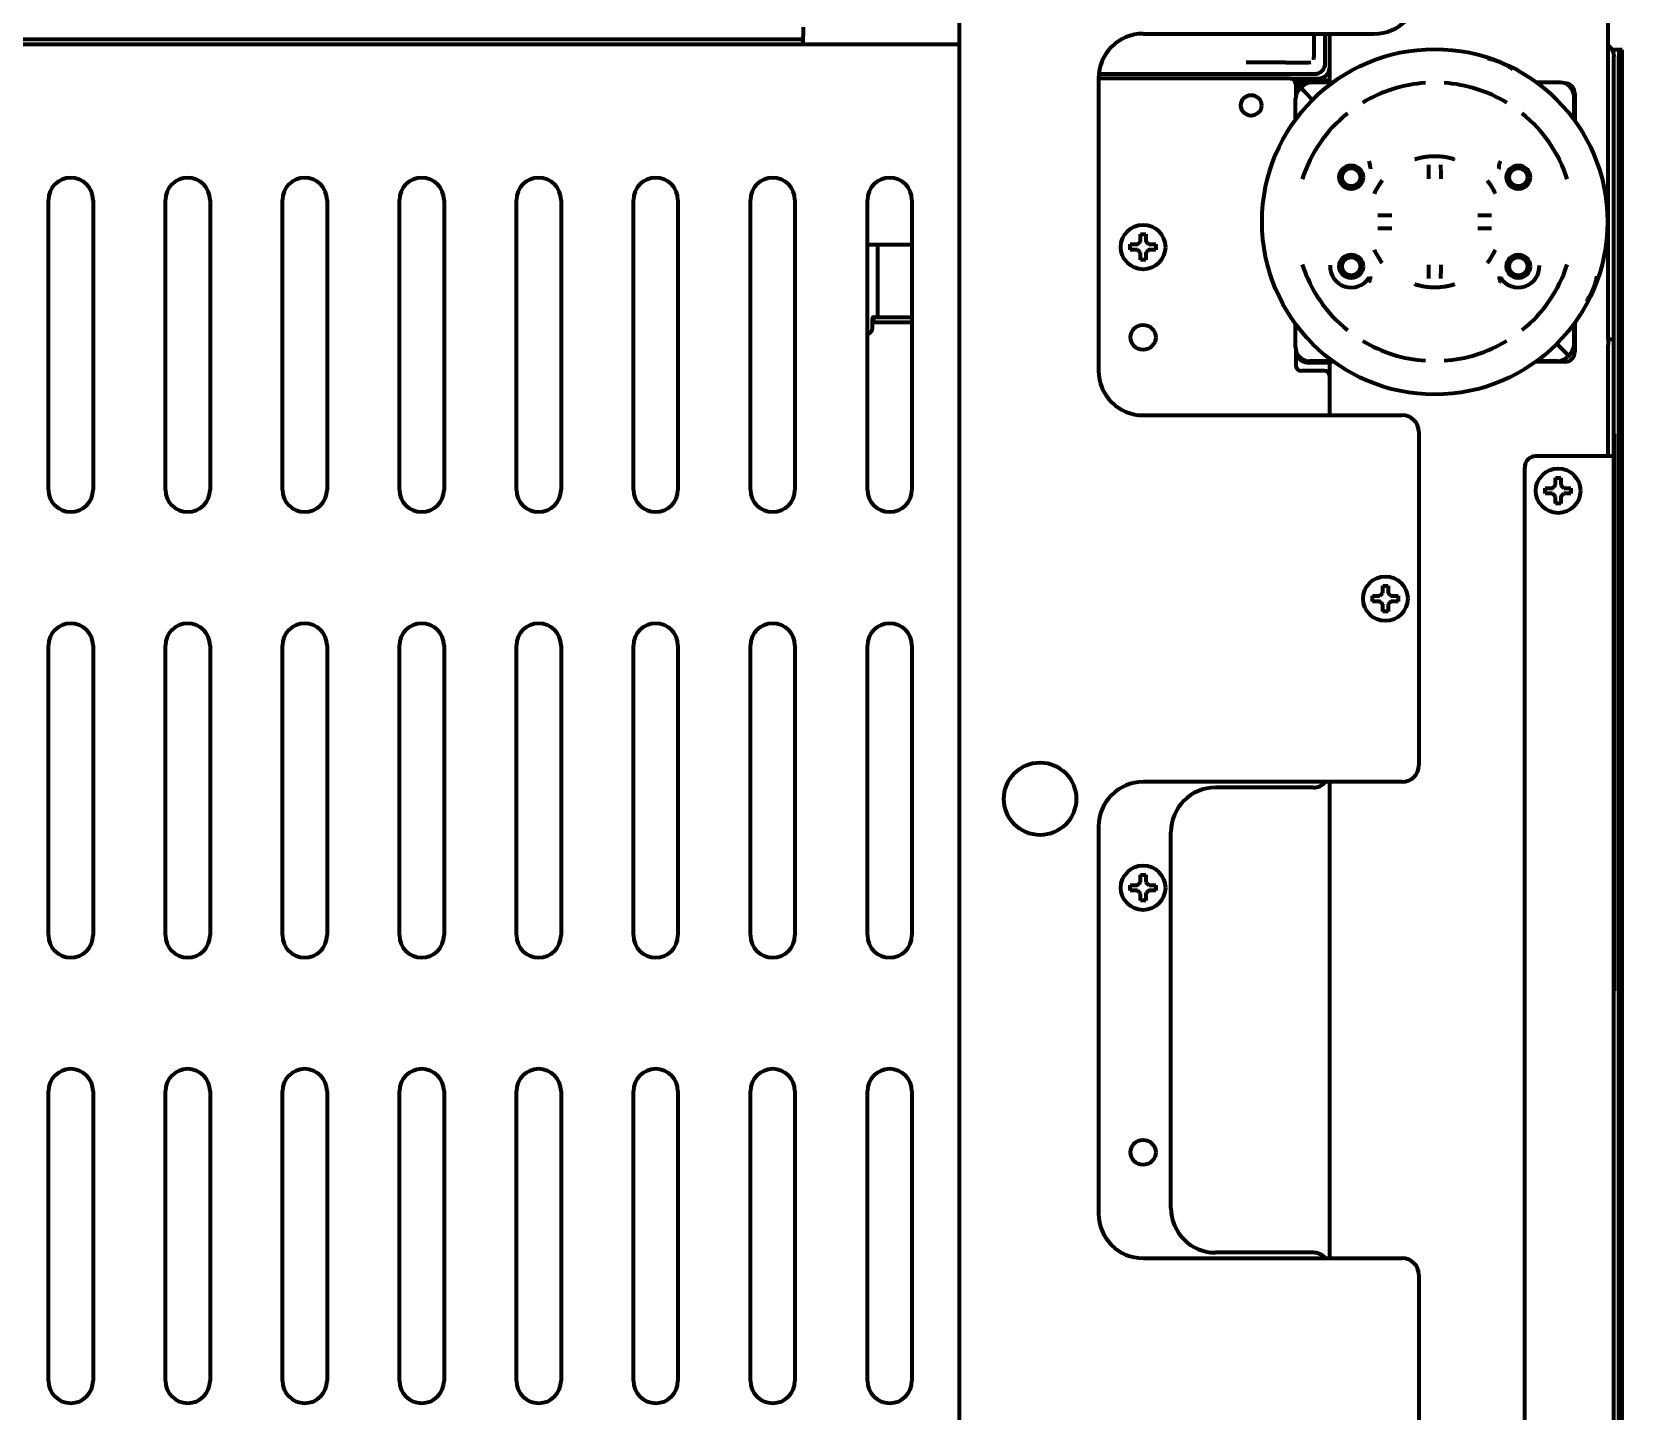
# Model space of a CAD drawing. Header units: inches. Extents: x 904 to 7172, y 213 to 5528.
# Drawn here: x 3405.1 to 3690.6, y 5102.6 to 5350.2 of the extents above; entities that cross this region are included whole.
import ezdxf

# ---------------------------------------------------------------- set-up
doc = ezdxf.new("R2010")
doc.units = ezdxf.units.IN

msp = doc.modelspace()

# ---------------------------------------------------------------- linework, layer by layer
at = {"linetype": 'Continuous', "lineweight": 70}
for p, q in [((3688.12, 5295), (3688.12, 5445.03)), ((3571.62, 5358.83), (3571.62, 4735.53)), ((3543.57, 5351.06), (3543.52, 5348.03)), ((3258.11, 5348.03), (3571.61, 5348.03)), ((3271.1, 5348.92), (3543.53, 5348.92)), ((3604.62, 5349.89), (3646.12, 5349.89)), ((3637.32, 5344.67), (3637.32, 5349.89)), ((3638.12, 5341.13), (3638.12, 5349.89)), ((3688.85, 5347.03), (3689.1, 5347.03)), ((3690.1, 5347.03), (3689.1, 5347.03)), ((3689.12, 5346.03), (3689.12, 5345.82)), ((3689.12, 5344.45), (3689.12, 5345.82)), ((3690.62, 5347.03), (3690.1, 5347.03)), ((3690.62, 5347.03), (3690.62, 5347.03)), ((3690.62, 4773.06), (3690.62, 5347.03)), ((3596.62, 5341.89), (3596.62, 5289.39)), ((3631.02, 5341.87), (3596.62, 5341.87)), ((3596.66, 5342.67), (3635.32, 5342.67)), ((3631.02, 5341.87), (3636.12, 5341.87)), ((3631.57, 5341.87), (3631.57, 5341.7)), ((3689.12, 5295.34), (3689.12, 5344.45)), ((3689.94, 5344.03), (3689.94, 4774.06)), ((3631.77, 5341.53), (3638.12, 5341.53)), ((3633.85, 5340.98), (3632, 5340.98)), ((3632.02, 5340.87), (3632.02, 5338.67)), ((3632.12, 5339.03), (3632.12, 5339.18)), ((3632.7, 5339.94), (3632.93, 5340.17)), ((3633.15, 5340.4), (3632.93, 5340.17)), ((3633.63, 5339.46), (3632.93, 5340.17)), ((3633.63, 5339.46), (3632.93, 5340.17)), ((3633.12, 5341.52), (3633.12, 5340.97)), ((3633.63, 5339.46), (3635.05, 5338.05)), ((3633.63, 5339.46), (3635.05, 5338.05)), ((3633.92, 5340.98), (3634.07, 5340.98)), ((3638.64, 5341.13), (3634.92, 5341.13)), ((3635.62, 5341.13), (3635.62, 5341.53)), ((3679.47, 5341.13), (3675.3, 5341.13)), ((3682.12, 5339.18), (3682.12, 5334.25)), ((3631.97, 5334.46), (3631.97, 5338.18)), ((3681.97, 5334.46), (3681.97, 5338.63)), ((3645.39, 5325.96), (3645.39, 5326.29)), ((3668.55, 5325.96), (3668.55, 5326.29)), ((3408.12, 5268.03), (3408.12, 5320.03)), ((3416.12, 5320.03), (3416.12, 5268.03)), ((3429.12, 5268.03), (3429.12, 5320.03)), ((3437.12, 5320.03), (3437.12, 5268.03)), ((3450.12, 5268.03), (3450.12, 5320.03)), ((3458.12, 5320.03), (3458.12, 5268.03)), ((3471.12, 5268.03), (3471.12, 5320.03)), ((3479.12, 5320.03), (3479.12, 5268.03)), ((3492.12, 5268.03), (3492.12, 5320.03)), ((3500.12, 5320.03), (3500.12, 5268.03)), ((3513.12, 5268.03), (3513.12, 5320.03)), ((3521.12, 5320.03), (3521.12, 5268.03)), ((3534.12, 5268.03), (3534.12, 5320.03)), ((3542.12, 5320.03), (3542.12, 5268.03)), ((3555.12, 5268.03), (3555.12, 5320.03)), ((3563.12, 5320.03), (3563.12, 5268.03)), ((3555.12, 5312.03), (3563.12, 5312.03)), ((3557.02, 5308.99), (3557.02, 5312.03)), ((3602.32, 5311.59), (3602.32, 5312.09)), ((3602.32, 5311.09), (3602.32, 5311.59)), ((3606.92, 5312.09), (3606.92, 5311.59)), ((3606.92, 5311.59), (3606.92, 5311.09)), ((3557.02, 5299.53), (3557.02, 5308.99)), ((3645.39, 5306.3), (3645.39, 5305.97)), ((3668.55, 5306.3), (3668.55, 5305.97)), ((3556.27, 5298.03), (3556.27, 5299.03)), ((3556.27, 5299.03), (3563.12, 5299.03)), ((3556.02, 5298.76), (3556.02, 5298.78)), ((3556.02, 5297.03), (3556.02, 5298.76)), ((3563.12, 5298.03), (3556.27, 5298.03)), ((3631.97, 5293.63), (3631.97, 5297.8)), ((3681.97, 5294.08), (3681.97, 5297.8)), ((3682.12, 5298.01), (3682.12, 5292.78)), ((3678.89, 5294.21), (3680.3, 5292.79)), ((3678.89, 5294.21), (3680.3, 5292.79)), ((3688.12, 5295.03), (3689.12, 5295.03)), ((3688.12, 5295.01), (3688.12, 5294.03)), ((3688.12, 5274.03), (3688.12, 5294.03)), ((3689.12, 5295.03), (3689.12, 5295.34)), ((3689.12, 5294.03), (3689.12, 5295.03)), ((3689.12, 5274.03), (3689.12, 5294.03)), ((3632.02, 5293.13), (3632.02, 5290.37)), ((3638.84, 5290.98), (3633.92, 5290.98)), ((3638.64, 5291.13), (3634.47, 5291.13)), ((3638.12, 5290.83), (3634.57, 5290.83)), ((3638.12, 5281.37), (3638.12, 5290.98)), ((3680.32, 5290.98), (3675.09, 5290.98)), ((3679.02, 5291.13), (3675.3, 5291.13)), ((3681.01, 5292.09), (3680.3, 5292.79)), ((3681.01, 5292.09), (3680.3, 5292.79)), ((3681.01, 5292.09), (3680.78, 5291.86)), ((3681.01, 5292.09), (3681.24, 5292.31)), ((3637.12, 5289.37), (3633.02, 5289.37)), ((3604.62, 5281.39), (3651.12, 5281.39)), ((3654.12, 5278.39), (3654.12, 5218.55)), ((3689.12, 5278.03), (3689.15, 5278.03)), ((3689.15, 5278.03), (3689.15, 5276.03)), ((3687.12, 5274.03), (3675.12, 5274.03)), ((3689.12, 5274.03), (3687.12, 5274.03)), ((3689.12, 4470.04), (3689.12, 5274.03)), ((3689.15, 5276.03), (3689.15, 5180.03)), ((3673.12, 4470.04), (3673.12, 5272.03)), ((3678.62, 5270.13), (3679.12, 5270.13)), ((3679.12, 5270.13), (3679.62, 5270.13)), ((3679.12, 5265.53), (3678.62, 5265.53)), ((3679.62, 5265.53), (3679.12, 5265.53)), ((3645.82, 5248.47), (3645.82, 5248.97)), ((3645.82, 5247.97), (3645.82, 5248.47)), ((3650.42, 5248.97), (3650.42, 5248.47)), ((3650.42, 5248.47), (3650.42, 5247.97)), ((3408.12, 5188.03), (3408.12, 5240.03)), ((3416.12, 5240.03), (3416.12, 5188.03)), ((3429.12, 5188.03), (3429.12, 5240.03)), ((3437.12, 5240.03), (3437.12, 5188.03)), ((3450.12, 5188.03), (3450.12, 5240.03)), ((3458.12, 5240.03), (3458.12, 5188.03)), ((3471.12, 5188.03), (3471.12, 5240.03)), ((3479.12, 5240.03), (3479.12, 5188.03)), ((3492.12, 5188.03), (3492.12, 5240.03)), ((3500.12, 5240.03), (3500.12, 5188.03)), ((3513.12, 5188.03), (3513.12, 5240.03)), ((3521.12, 5240.03), (3521.12, 5188.03)), ((3534.12, 5188.03), (3534.12, 5240.03)), ((3542.12, 5240.03), (3542.12, 5188.03)), ((3555.12, 5188.03), (3555.12, 5240.03)), ((3563.12, 5240.03), (3563.12, 5188.03)), ((3651.12, 5215.55), (3604.62, 5215.55)), ((3635.12, 5214.55), (3617.62, 5214.55)), ((3638.12, 5130.05), (3638.12, 5215.54)), ((3596.62, 5207.55), (3596.62, 5138.05)), ((3609.62, 5139.05), (3609.62, 5206.55)), ((3602.32, 5196.55), (3602.32, 5197.05)), ((3602.32, 5196.05), (3602.32, 5196.55)), ((3606.92, 5197.05), (3606.92, 5196.55)), ((3606.92, 5196.55), (3606.92, 5196.05)), ((3689.15, 5180.03), (3689.15, 5178.03)), ((3689.15, 5178.03), (3689.12, 5178.03)), ((3408.12, 5108.03), (3408.12, 5160.03)), ((3416.12, 5160.03), (3416.12, 5108.03)), ((3429.12, 5108.03), (3429.12, 5160.03)), ((3437.12, 5160.03), (3437.12, 5108.03)), ((3450.12, 5108.03), (3450.12, 5160.03)), ((3458.12, 5160.03), (3458.12, 5108.03)), ((3471.12, 5108.03), (3471.12, 5160.03)), ((3479.12, 5160.03), (3479.12, 5108.03)), ((3492.12, 5108.03), (3492.12, 5160.03)), ((3500.12, 5160.03), (3500.12, 5108.03)), ((3513.12, 5108.03), (3513.12, 5160.03)), ((3521.12, 5160.03), (3521.12, 5108.03)), ((3534.12, 5108.03), (3534.12, 5160.03)), ((3542.12, 5160.03), (3542.12, 5108.03)), ((3555.12, 5108.03), (3555.12, 5160.03)), ((3563.12, 5160.03), (3563.12, 5108.03)), ((3635.12, 5131.05), (3617.62, 5131.05)), ((3604.62, 5130.05), (3651.12, 5130.05)), ((3654.12, 5127.05), (3654.12, 5067.21))]:
    msp.add_line(p, q, dxfattribs=at)
for centre, radius in [((3656.97, 5316.13), 31), ((3624.02, 5337.03), 1.85), ((3641.97, 5324.13), 2.13), ((3641.97, 5324.13), 1.63), ((3671.97, 5324.13), 2.13), ((3671.97, 5324.13), 1.63), ((3604.62, 5311.59), 4), ((3641.97, 5308.13), 2.13), ((3641.97, 5308.13), 1.63), ((3671.97, 5308.13), 2.13), ((3671.97, 5308.13), 1.63), ((3604.62, 5295.39), 2.25), ((3679.12, 5267.83), 4), ((3648.12, 5248.47), 4), ((3586.12, 5212.53), 6.5), ((3604.62, 5196.55), 4), ((3604.62, 5149.05), 2.25)]:
    msp.add_circle(centre, radius, dxfattribs=at)
for centre, radius, start, end in [((3646.12, 5357.89), 8, 270, 0), ((3604.62, 5341.89), 8, 90, 180), ((3687.12, 5346.03), 2, 0, 59.9991), ((3631.02, 5340.87), 1, 0, 90), ((3634.47, 5338.18), 2.5, 135, 180), ((3633.92, 5339.18), 1.8, 90, 180), ((3634.92, 5338.63), 2.5, 90, 135), ((3656.97, 5316.13), 24.99, 93.8243, 121.1757), ((3656.97, 5316.13), 24.99, 58.8243, 86.1757), ((3679.47, 5338.63), 2.5, 0, 90), ((3680.32, 5339.18), 1.8, 0, 90), ((3622.12, 5334.98), 1, 31.3706, 60), ((3656.97, 5316.13), 24.99, 128.8243, 162.147), ((3656.97, 5316.13), 24.99, 17.853, 51.1757), ((3412.12, 5320.03), 4, 0, 180), ((3433.12, 5320.03), 4, 0, 180), ((3454.12, 5320.03), 4, 0, 180), ((3475.12, 5320.03), 4, 0, 180), ((3496.12, 5320.03), 4, 0, 180), ((3517.12, 5320.03), 4, 0, 180), ((3538.12, 5320.03), 4, 0, 180), ((3559.12, 5320.03), 4, 0, 180), ((3656.97, 5316.13), 12, 142.0046, 155.1606), ((3656.97, 5316.13), 12, 24.8394, 37.9954), ((3656.97, 5316.13), 12, 204.8394, 217.9954), ((3656.97, 5316.13), 12, 322.0046, 335.1606), ((3656.97, 5316.13), 24.99, 197.853, 231.1757), ((3641.97, 5308.13), 3.79, 177.1673, 327.7516), ((3671.97, 5308.13), 3.79, 212.2484, 2.8327), ((3656.97, 5316.13), 24.99, 308.8243, 342.147), ((3556.27, 5298.78), 0.25, 90, 180.0001), ((3556.52, 5299.53), 0.5, 270, 0), ((3555.02, 5297.03), 1, 275.7403, 0), ((3634.47, 5293.63), 2.5, 180, 270), ((3656.97, 5316.13), 24.99, 238.8243, 266.1757), ((3656.97, 5316.13), 24.99, 273.8243, 301.1757), ((3679.47, 5294.08), 2.5, 315, 0), ((3634.57, 5293.83), 3, 211.7883, 227.7239), ((3633.02, 5290.37), 1, 180, 270), ((3633.92, 5292.78), 1.8, 180, 270), ((3634.57, 5293.83), 3, 248.7558, 270), ((3679.02, 5293.63), 2.5, 270, 315), ((3680.32, 5292.78), 1.8, 270, 0), ((3604.62, 5289.39), 8, 180, 270), ((3637.12, 5288.37), 1, 0, 90), ((3651.12, 5278.39), 3, 0, 90), ((3675.12, 5272.03), 2, 90, 180), ((3412.12, 5268.03), 4, 180, 0), ((3433.12, 5268.03), 4, 180, 0), ((3454.12, 5268.03), 4, 180, 0), ((3475.12, 5268.03), 4, 180, 0), ((3496.12, 5268.03), 4, 180, 0), ((3517.12, 5268.03), 4, 180, 0), ((3538.12, 5268.03), 4, 180, 0), ((3559.12, 5268.03), 4, 180, 0), ((3412.12, 5240.03), 4, 0, 180), ((3433.12, 5240.03), 4, 0, 180), ((3454.12, 5240.03), 4, 0, 180), ((3475.12, 5240.03), 4, 0, 180), ((3496.12, 5240.03), 4, 0, 180), ((3517.12, 5240.03), 4, 0, 180), ((3538.12, 5240.03), 4, 0, 180), ((3559.12, 5240.03), 4, 0, 180), ((3651.12, 5218.55), 3, 270, 0), ((3604.62, 5207.55), 8, 90, 180), ((3617.62, 5206.55), 8, 90, 180), ((3635.12, 5217.55), 3, 270, 318.1894), ((3412.12, 5188.03), 4, 180, 0), ((3433.12, 5188.03), 4, 180, 0), ((3454.12, 5188.03), 4, 180, 0), ((3475.12, 5188.03), 4, 180, 0), ((3496.12, 5188.03), 4, 180, 0), ((3517.12, 5188.03), 4, 180, 0), ((3538.12, 5188.03), 4, 180, 0), ((3559.12, 5188.03), 4, 180, 0), ((3412.12, 5160.03), 4, 0, 180), ((3433.12, 5160.03), 4, 0, 180), ((3454.12, 5160.03), 4, 0, 180), ((3475.12, 5160.03), 4, 0, 180), ((3496.12, 5160.03), 4, 0, 180), ((3517.12, 5160.03), 4, 0, 180), ((3538.12, 5160.03), 4, 0, 180), ((3559.12, 5160.03), 4, 0, 180), ((3617.62, 5139.05), 8, 180, 270), ((3604.62, 5138.05), 8, 180, 270), ((3635.12, 5128.05), 3, 41.8106, 90), ((3651.12, 5127.05), 3, 0, 90), ((3412.12, 5108.03), 4, 180, 0), ((3433.12, 5108.03), 4, 180, 0), ((3454.12, 5108.03), 4, 180, 0), ((3475.12, 5108.03), 4, 180, 0), ((3496.12, 5108.03), 4, 180, 0), ((3517.12, 5108.03), 4, 180, 0), ((3538.12, 5108.03), 4, 180, 0), ((3559.12, 5108.03), 4, 180, 0)]:
    msp.add_arc(centre, radius, start, end, dxfattribs=at)
for centre, major_axis, ratio, start_param, end_param in [((3630.84, 5344.81), (-4.95, -0.02), 0.020055, 1.452138, 2.472107), ((3635.31, 5344.67), (1.42, -1.42), 0.998783, 5.498396, 7.067974), ((3689.1, 5344.03), (0, -3), 0.052336, 3.141593, 3.653476), ((3690.1, 5344.03), (0, 3), 0.052336, 0, 1.570796), ((3636.12, 5343.87), (1.42, -1.42), 0.998783, 5.498396, 7.067974)]:
    msp.add_ellipse(centre, major_axis=major_axis, ratio=ratio, start_param=start_param, end_param=end_param, dxfattribs=at)
for points, degree, knots in [([(3635.27, 5349.56), (3635.27, 5349.26), (3635.27, 5348.66), (3635.26, 5347.72), (3635.25, 5346.88), (3635.25, 5346.37), (3635.23, 5345.65), (3635.22, 5345.27)], 2, [0, 0, 0, 0.125, 0.25, 0.5, 0.625, 0.75, 1, 1, 1]), ([(3670.98, 5343.5), (3670.81, 5343.62), (3670.64, 5343.74), (3670.29, 5343.96), (3670.11, 5344.07), (3669.75, 5344.27), (3669.57, 5344.37), (3669.33, 5344.48), (3669.28, 5344.5), (3669.19, 5344.55), (3669.14, 5344.57), (3669, 5344.63), (3668.81, 5344.72), (3668.62, 5344.79), (3668.42, 5344.87), (3668.32, 5344.9), (3668.13, 5344.97), (3668.03, 5345), (3667.88, 5345.05), (3667.83, 5345.06), (3667.73, 5345.09), (3667.68, 5345.11), (3667.43, 5345.18), (3667.23, 5345.23), (3666.83, 5345.32), (3666.62, 5345.35), (3666.42, 5345.38)], 3, [0, 0, 0, 0, 0.125, 0.125, 0.25, 0.25, 0.375, 0.375, 0.40625, 0.40625, 0.4375, 0.4375, 0.5, 0.5625, 0.5625, 0.625, 0.625, 0.6875, 0.6875, 0.71875, 0.71875, 0.75, 0.75, 0.875, 0.875, 1, 1, 1, 1]), ([(3645.37, 5326.42), (3645.34, 5326.51), (3645.31, 5326.6), (3645.26, 5326.74), (3645.25, 5326.79), (3645.22, 5326.86), (3645.21, 5326.88), (3645.2, 5326.92), (3645.19, 5326.95), (3645.18, 5326.97)], 3, [0, 0, 0, 0, 0.5, 0.5, 0.75, 0.75, 0.875, 0.875, 1, 1, 1, 1]), ([(3645.39, 5326.29), (3645.39, 5326.31), (3645.39, 5326.33), (3645.38, 5326.37), (3645.38, 5326.4), (3645.37, 5326.42)], 3, [0, 0, 0, 0, 0.5, 0.5, 1, 1, 1, 1]), ([(3645.39, 5325.96), (3645.4, 5325.9), (3645.41, 5325.85), (3645.43, 5325.74), (3645.44, 5325.7), (3645.45, 5325.65)], 3, [0, 0, 0, 0, 0.5, 0.5, 1, 1, 1, 1]), ([(3655.85, 5326.34), (3655.85, 5326.26), (3655.85, 5326.18), (3655.85, 5326), (3655.84, 5325.81), (3655.84, 5325.62), (3655.84, 5325.49), (3655.84, 5325.47), (3655.84, 5325.41), (3655.84, 5325.39), (3655.84, 5325.31), (3655.84, 5325.26), (3655.84, 5325.1), (3655.84, 5324.88), (3655.84, 5324.66), (3655.84, 5324.49), (3655.84, 5324.41), (3655.84, 5324.32), (3655.84, 5324.26), (3655.84, 5324.24), (3655.84, 5324.09), (3655.84, 5323.98), (3655.84, 5323.86)], 3, [0, 0, 0, 0, 0.125, 0.125, 0.25, 0.375, 0.375, 0.40625, 0.40625, 0.4375, 0.4375, 0.5, 0.5, 0.625, 0.75, 0.75, 0.8125, 0.84375, 0.84375, 0.875, 0.875, 1, 1, 1, 1]), ([(3658.1, 5323.86), (3658.1, 5323.98), (3658.1, 5324.09), (3658.1, 5324.32), (3658.1, 5324.54), (3658.1, 5324.77), (3658.1, 5324.9), (3658.1, 5324.93), (3658.1, 5324.99), (3658.1, 5325.01), (3658.1, 5325.1), (3658.1, 5325.15), (3658.1, 5325.31), (3658.09, 5325.52), (3658.09, 5325.71), (3658.09, 5325.86), (3658.09, 5325.93), (3658.09, 5325.99), (3658.09, 5326.04), (3658.09, 5326.06), (3658.09, 5326.17), (3658.09, 5326.26), (3658.09, 5326.34)], 3, [0, 0, 0, 0, 0.125, 0.125, 0.25, 0.375, 0.375, 0.40625, 0.40625, 0.4375, 0.4375, 0.5, 0.5, 0.625, 0.75, 0.75, 0.8125, 0.84375, 0.84375, 0.875, 0.875, 1, 1, 1, 1]), ([(3668.49, 5325.65), (3668.5, 5325.7), (3668.51, 5325.74), (3668.53, 5325.85), (3668.54, 5325.9), (3668.55, 5325.96)], 3, [0, 0, 0, 0, 0.5, 0.5, 1, 1, 1, 1]), ([(3668.55, 5326.29), (3668.55, 5326.31), (3668.55, 5326.33), (3668.56, 5326.37), (3668.56, 5326.4), (3668.57, 5326.42)], 3, [0, 0, 0, 0, 0.5, 0.5, 1, 1, 1, 1]), ([(3668.57, 5326.42), (3668.6, 5326.51), (3668.63, 5326.6), (3668.67, 5326.74), (3668.69, 5326.79), (3668.71, 5326.86), (3668.72, 5326.88), (3668.74, 5326.92), (3668.75, 5326.95), (3668.76, 5326.97)], 3, [0, 0, 0, 0, 0.5, 0.5, 0.75, 0.75, 0.875, 0.875, 1, 1, 1, 1]), ([(3649.24, 5317.26), (3649.12, 5317.26), (3649.01, 5317.26), (3648.78, 5317.26), (3648.55, 5317.26), (3648.33, 5317.26), (3648.19, 5317.26), (3648.17, 5317.26), (3648.11, 5317.26), (3648.08, 5317.26), (3648, 5317.26), (3647.95, 5317.26), (3647.79, 5317.26), (3647.58, 5317.25), (3647.39, 5317.25), (3647.24, 5317.25), (3647.17, 5317.25), (3647.1, 5317.25), (3647.06, 5317.25), (3647.03, 5317.25), (3646.92, 5317.25), (3646.84, 5317.25), (3646.76, 5317.25)], 3, [0, 0, 0, 0, 0.125, 0.125, 0.25, 0.375, 0.375, 0.40625, 0.40625, 0.4375, 0.4375, 0.5, 0.5, 0.625, 0.75, 0.75, 0.8125, 0.84375, 0.84375, 0.875, 0.875, 1, 1, 1, 1]), ([(3667.18, 5317.25), (3667.1, 5317.25), (3667.01, 5317.25), (3666.84, 5317.25), (3666.65, 5317.25), (3666.46, 5317.25), (3666.33, 5317.25), (3666.31, 5317.25), (3666.25, 5317.26), (3666.23, 5317.26), (3666.15, 5317.26), (3666.1, 5317.26), (3665.94, 5317.26), (3665.72, 5317.26), (3665.5, 5317.26), (3665.33, 5317.26), (3665.25, 5317.26), (3665.16, 5317.26), (3665.1, 5317.26), (3665.08, 5317.26), (3664.93, 5317.26), (3664.82, 5317.26), (3664.7, 5317.26)], 3, [0, 0, 0, 0, 0.125, 0.125, 0.25, 0.375, 0.375, 0.40625, 0.40625, 0.4375, 0.4375, 0.5, 0.5, 0.625, 0.75, 0.75, 0.8125, 0.84375, 0.84375, 0.875, 0.875, 1, 1, 1, 1]), ([(3605.12, 5313.89), (3605.12, 5313.68), (3605.12, 5313.47), (3605.12, 5313.15), (3605.12, 5313.04), (3605.12, 5312.82), (3605.12, 5312.7), (3605.12, 5312.59)], 3, [0, 0, 0, 0, 0.5, 0.5, 0.75, 0.75, 1, 1, 1, 1]), ([(3646.76, 5315.01), (3646.84, 5315.01), (3646.92, 5315.01), (3647.1, 5315.01), (3647.28, 5315), (3647.48, 5315), (3647.61, 5315), (3647.63, 5315), (3647.68, 5315), (3647.71, 5315), (3647.79, 5315), (3647.84, 5315), (3648, 5315), (3648.22, 5315), (3648.44, 5315), (3648.61, 5315), (3648.69, 5315), (3648.78, 5315), (3648.83, 5315), (3648.86, 5315), (3649.01, 5315), (3649.12, 5315), (3649.24, 5315)], 3, [0, 0, 0, 0, 0.125, 0.125, 0.25, 0.375, 0.375, 0.40625, 0.40625, 0.4375, 0.4375, 0.5, 0.5, 0.625, 0.75, 0.75, 0.8125, 0.84375, 0.84375, 0.875, 0.875, 1, 1, 1, 1]), ([(3664.7, 5315), (3664.82, 5315), (3664.93, 5315), (3665.16, 5315), (3665.38, 5315), (3665.61, 5315), (3665.74, 5315), (3665.77, 5315), (3665.83, 5315), (3665.85, 5315), (3665.94, 5315), (3665.99, 5315), (3666.15, 5315), (3666.36, 5315), (3666.55, 5315), (3666.69, 5315.01), (3666.77, 5315.01), (3666.83, 5315.01), (3666.88, 5315.01), (3666.9, 5315.01), (3667.01, 5315.01), (3667.1, 5315.01), (3667.18, 5315.01)], 3, [0, 0, 0, 0, 0.125, 0.125, 0.25, 0.375, 0.375, 0.40625, 0.40625, 0.4375, 0.4375, 0.5, 0.5, 0.625, 0.75, 0.75, 0.8125, 0.84375, 0.84375, 0.875, 0.875, 1, 1, 1, 1]), ([(3602.32, 5312.09), (3602.52, 5312.09), (3602.73, 5312.09), (3603.06, 5312.09), (3603.17, 5312.09), (3603.39, 5312.09), (3603.5, 5312.09), (3603.62, 5312.09)], 3, [0, 0, 0, 0, 0.5, 0.5, 0.75, 0.75, 1, 1, 1, 1]), ([(3604.12, 5309.29), (3604.12, 5309.49), (3604.12, 5309.7), (3604.12, 5310.02), (3604.12, 5310.13), (3604.12, 5310.36), (3604.12, 5310.47), (3604.12, 5310.59)], 3, [0, 0, 0, 0, 0.5, 0.5, 0.75, 0.75, 1, 1, 1, 1]), ([(3606.92, 5311.09), (3606.72, 5311.09), (3606.51, 5311.09), (3606.18, 5311.09), (3606.07, 5311.09), (3605.85, 5311.09), (3605.73, 5311.09), (3605.62, 5311.09)], 3, [0, 0, 0, 0, 0.5, 0.5, 0.75, 0.75, 1, 1, 1, 1]), ([(3655.84, 5308.4), (3655.84, 5308.28), (3655.84, 5308.17), (3655.84, 5307.94), (3655.84, 5307.71), (3655.84, 5307.49), (3655.84, 5307.35), (3655.84, 5307.33), (3655.84, 5307.27), (3655.84, 5307.24), (3655.84, 5307.16), (3655.84, 5307.11), (3655.84, 5306.95), (3655.84, 5306.74), (3655.84, 5306.55), (3655.84, 5306.4), (3655.85, 5306.33), (3655.85, 5306.26), (3655.85, 5306.22), (3655.85, 5306.2), (3655.85, 5306.08), (3655.85, 5306), (3655.85, 5305.92)], 3, [0, 0, 0, 0, 0.125, 0.125, 0.25, 0.375, 0.375, 0.40625, 0.40625, 0.4375, 0.4375, 0.5, 0.5, 0.625, 0.75, 0.75, 0.8125, 0.84375, 0.84375, 0.875, 0.875, 1, 1, 1, 1]), ([(3658.09, 5305.92), (3658.09, 5306), (3658.09, 5306.08), (3658.09, 5306.26), (3658.09, 5306.44), (3658.09, 5306.64), (3658.09, 5306.77), (3658.09, 5306.79), (3658.09, 5306.84), (3658.09, 5306.87), (3658.1, 5306.95), (3658.1, 5307), (3658.1, 5307.16), (3658.1, 5307.38), (3658.1, 5307.6), (3658.1, 5307.77), (3658.1, 5307.85), (3658.1, 5307.94), (3658.1, 5307.99), (3658.1, 5308.02), (3658.1, 5308.17), (3658.1, 5308.28), (3658.1, 5308.4)], 3, [0, 0, 0, 0, 0.125, 0.125, 0.25, 0.375, 0.375, 0.40625, 0.40625, 0.4375, 0.4375, 0.5, 0.5, 0.625, 0.75, 0.75, 0.8125, 0.84375, 0.84375, 0.875, 0.875, 1, 1, 1, 1]), ([(3645.37, 5305.84), (3645.34, 5305.75), (3645.31, 5305.66), (3645.26, 5305.52), (3645.25, 5305.47), (3645.22, 5305.4), (3645.21, 5305.38), (3645.2, 5305.33), (3645.19, 5305.31), (3645.18, 5305.29)], 3, [0, 0, 0, 0, 0.5, 0.5, 0.75, 0.75, 0.875, 0.875, 1, 1, 1, 1]), ([(3645.39, 5305.97), (3645.39, 5305.95), (3645.39, 5305.93), (3645.38, 5305.88), (3645.38, 5305.86), (3645.37, 5305.84)], 3, [0, 0, 0, 0, 0.5, 0.5, 1, 1, 1, 1]), ([(3668.55, 5305.97), (3668.55, 5305.95), (3668.55, 5305.93), (3668.56, 5305.88), (3668.56, 5305.86), (3668.57, 5305.84)], 3, [0, 0, 0, 0, 0.5, 0.5, 1, 1, 1, 1]), ([(3668.57, 5305.84), (3668.6, 5305.75), (3668.63, 5305.66), (3668.67, 5305.52), (3668.69, 5305.47), (3668.71, 5305.4), (3668.72, 5305.38), (3668.74, 5305.33), (3668.75, 5305.31), (3668.76, 5305.29)], 3, [0, 0, 0, 0, 0.5, 0.5, 0.75, 0.75, 0.875, 0.875, 1, 1, 1, 1]), ([(3684.2, 5301.94), (3684.32, 5302.1), (3684.44, 5302.27), (3684.66, 5302.61), (3684.76, 5302.78), (3684.96, 5303.13), (3685.06, 5303.31), (3685.19, 5303.59), (3685.24, 5303.68), (3685.32, 5303.86), (3685.36, 5303.96), (3685.44, 5304.15), (3685.48, 5304.24), (3685.56, 5304.43), (3685.59, 5304.53), (3685.7, 5304.81), (3685.76, 5305.01), (3685.84, 5305.3), (3685.87, 5305.4), (3685.92, 5305.59), (3685.95, 5305.69), (3686.02, 5305.99), (3686.06, 5306.19), (3686.09, 5306.39)], 3, [0, 0, 0, 0, 0.125, 0.125, 0.25, 0.25, 0.375, 0.375, 0.4375, 0.4375, 0.5, 0.5, 0.5625, 0.5625, 0.625, 0.625, 0.75, 0.75, 0.8125, 0.8125, 0.875, 0.875, 1, 1, 1, 1]), ([(3676.82, 5268.33), (3677.02, 5268.33), (3677.23, 5268.33), (3677.56, 5268.33), (3677.67, 5268.33), (3677.89, 5268.33), (3678, 5268.33), (3678.12, 5268.33)], 3, [0, 0, 0, 0, 0.5, 0.5, 0.75, 0.75, 1, 1, 1, 1]), ([(3679.62, 5270.13), (3679.62, 5269.93), (3679.62, 5269.72), (3679.62, 5269.39), (3679.62, 5269.28), (3679.62, 5269.06), (3679.62, 5268.94), (3679.62, 5268.83)], 3, [0, 0, 0, 0, 0.5, 0.5, 0.75, 0.75, 1, 1, 1, 1]), ([(3678.62, 5265.53), (3678.62, 5265.73), (3678.62, 5265.94), (3678.62, 5266.27), (3678.62, 5266.38), (3678.62, 5266.6), (3678.62, 5266.71), (3678.62, 5266.83)], 3, [0, 0, 0, 0, 0.5, 0.5, 0.75, 0.75, 1, 1, 1, 1]), ([(3681.42, 5267.33), (3681.22, 5267.33), (3681.01, 5267.33), (3680.68, 5267.33), (3680.57, 5267.33), (3680.35, 5267.33), (3680.23, 5267.33), (3680.12, 5267.33)], 3, [0, 0, 0, 0, 0.5, 0.5, 0.75, 0.75, 1, 1, 1, 1]), ([(3648.62, 5250.77), (3648.62, 5250.57), (3648.62, 5250.36), (3648.62, 5250.03), (3648.62, 5249.92), (3648.62, 5249.7), (3648.62, 5249.58), (3648.62, 5249.47)], 3, [0, 0, 0, 0, 0.5, 0.5, 0.75, 0.75, 1, 1, 1, 1]), ([(3645.82, 5248.97), (3646.02, 5248.97), (3646.23, 5248.97), (3646.56, 5248.97), (3646.67, 5248.97), (3646.89, 5248.97), (3647, 5248.97), (3647.12, 5248.97)], 3, [0, 0, 0, 0, 0.5, 0.5, 0.75, 0.75, 1, 1, 1, 1]), ([(3650.42, 5247.97), (3650.22, 5247.97), (3650.01, 5247.97), (3649.68, 5247.97), (3649.57, 5247.97), (3649.35, 5247.97), (3649.23, 5247.97), (3649.12, 5247.97)], 3, [0, 0, 0, 0, 0.5, 0.5, 0.75, 0.75, 1, 1, 1, 1]), ([(3647.62, 5246.17), (3647.62, 5246.37), (3647.62, 5246.58), (3647.62, 5246.91), (3647.62, 5247.02), (3647.62, 5247.24), (3647.62, 5247.35), (3647.62, 5247.47)], 3, [0, 0, 0, 0, 0.5, 0.5, 0.75, 0.75, 1, 1, 1, 1]), ([(3602.32, 5197.05), (3602.52, 5197.05), (3602.73, 5197.05), (3603.06, 5197.05), (3603.17, 5197.05), (3603.39, 5197.05), (3603.5, 5197.05), (3603.62, 5197.05)], 3, [0, 0, 0, 0, 0.5, 0.5, 0.75, 0.75, 1, 1, 1, 1]), ([(3605.12, 5198.85), (3605.12, 5198.64), (3605.12, 5198.43), (3605.12, 5198.11), (3605.12, 5198), (3605.12, 5197.78), (3605.12, 5197.66), (3605.12, 5197.55)], 3, [0, 0, 0, 0, 0.5, 0.5, 0.75, 0.75, 1, 1, 1, 1]), ([(3604.12, 5194.25), (3604.12, 5194.45), (3604.12, 5194.66), (3604.12, 5194.98), (3604.12, 5195.09), (3604.12, 5195.32), (3604.12, 5195.43), (3604.12, 5195.55)], 3, [0, 0, 0, 0, 0.5, 0.5, 0.75, 0.75, 1, 1, 1, 1]), ([(3606.92, 5196.05), (3606.72, 5196.05), (3606.51, 5196.05), (3606.18, 5196.05), (3606.07, 5196.05), (3605.85, 5196.05), (3605.73, 5196.05), (3605.62, 5196.05)], 3, [0, 0, 0, 0, 0.5, 0.5, 0.75, 0.75, 1, 1, 1, 1])]:
    msp.add_open_spline(points, degree=degree, knots=knots, dxfattribs=at)
for points in [[(3630.25, 5344.71), (3629.66, 5344.71), (3628.51, 5344.71), (3626.94, 5344.71), (3625.51, 5344.71), (3624.23, 5344.7), (3623.48, 5344.7), (3623.12, 5344.7)], [(3653.47, 5327.37), (3653.47, 5327.37), (3653.47, 5327.37), (3653.5, 5327.38), (3653.54, 5327.4), (3653.6, 5327.42), (3653.67, 5327.44), (3653.76, 5327.47), (3653.87, 5327.5), (3653.99, 5327.54), (3654.13, 5327.57), (3654.28, 5327.61), (3654.45, 5327.65), (3654.63, 5327.69), (3654.82, 5327.73), (3655.02, 5327.77), (3655.23, 5327.8), (3655.45, 5327.83), (3655.67, 5327.86), (3655.9, 5327.88), (3656.13, 5327.9), (3656.37, 5327.92), (3656.61, 5327.93), (3656.85, 5327.93), (3657.09, 5327.93), (3657.33, 5327.93), (3657.57, 5327.92), (3657.8, 5327.9), (3658.04, 5327.88), (3658.26, 5327.86), (3658.49, 5327.83), (3658.71, 5327.8), (3658.92, 5327.77), (3659.12, 5327.73), (3659.31, 5327.69), (3659.49, 5327.65), (3659.66, 5327.61), (3659.81, 5327.57), (3659.95, 5327.54), (3660.07, 5327.5), (3660.18, 5327.47), (3660.27, 5327.44), (3660.34, 5327.42), (3660.4, 5327.4), (3660.44, 5327.38), (3660.46, 5327.37), (3660.47, 5327.37), (3660.47, 5327.37)], [(3660.47, 5327.37), (3660.47, 5327.37), (3660.46, 5327.37), (3660.44, 5327.37), (3660.4, 5327.39), (3660.34, 5327.4), (3660.27, 5327.42), (3660.18, 5327.44), (3660.07, 5327.47), (3659.95, 5327.5), (3659.81, 5327.54), (3659.66, 5327.57), (3659.49, 5327.61), (3659.31, 5327.64), (3659.12, 5327.68), (3658.92, 5327.71), (3658.71, 5327.75), (3658.49, 5327.78), (3658.27, 5327.8), (3658.04, 5327.82), (3657.8, 5327.84), (3657.57, 5327.86), (3657.33, 5327.87), (3657.09, 5327.87), (3656.85, 5327.87), (3656.61, 5327.87), (3656.37, 5327.86), (3656.13, 5327.84), (3655.9, 5327.82), (3655.67, 5327.8), (3655.44, 5327.78), (3655.23, 5327.75), (3655.02, 5327.71), (3654.82, 5327.68), (3654.62, 5327.64), (3654.45, 5327.61), (3654.28, 5327.57), (3654.13, 5327.54), (3653.99, 5327.5), (3653.87, 5327.47), (3653.76, 5327.44), (3653.67, 5327.42), (3653.6, 5327.4), (3653.54, 5327.39), (3653.5, 5327.37), (3653.47, 5327.37), (3653.47, 5327.37), (3653.47, 5327.37)], [(3604.12, 5312.59), (3604.12, 5312.64), (3604.12, 5312.75), (3604.12, 5312.91), (3604.12, 5313.07), (3604.12, 5313.22), (3604.12, 5313.38), (3604.12, 5313.53), (3604.12, 5313.7), (3604.12, 5313.82), (3604.12, 5313.89)], [(3604.12, 5313.89), (3604.29, 5313.89), (3604.62, 5313.89), (3604.95, 5313.89), (3605.12, 5313.89)], [(3603.62, 5311.09), (3603.56, 5311.09), (3603.46, 5311.09), (3603.29, 5311.09), (3603.14, 5311.09), (3602.98, 5311.09), (3602.83, 5311.09), (3602.67, 5311.09), (3602.51, 5311.09), (3602.38, 5311.09), (3602.32, 5311.09)], [(3603.62, 5312.09), (3603.64, 5312.11), (3603.69, 5312.16), (3603.76, 5312.23), (3603.83, 5312.3), (3603.9, 5312.37), (3603.98, 5312.44), (3604.05, 5312.52), (3604.09, 5312.56), (3604.12, 5312.59)], [(3604.12, 5310.59), (3604.09, 5310.61), (3604.04, 5310.66), (3603.97, 5310.74), (3603.9, 5310.81), (3603.83, 5310.88), (3603.76, 5310.95), (3603.69, 5311.02), (3603.64, 5311.06), (3603.62, 5311.09)], [(3605.12, 5312.59), (3605.14, 5312.56), (3605.2, 5312.51), (3605.27, 5312.44), (3605.34, 5312.36), (3605.41, 5312.29), (3605.48, 5312.22), (3605.55, 5312.16), (3605.6, 5312.11), (3605.62, 5312.09)], [(3605.62, 5311.09), (3605.59, 5311.06), (3605.55, 5311.02), (3605.48, 5310.94), (3605.4, 5310.87), (3605.33, 5310.8), (3605.26, 5310.73), (3605.19, 5310.66), (3605.14, 5310.61), (3605.12, 5310.59)], [(3605.12, 5310.59), (3605.12, 5310.53), (3605.12, 5310.42), (3605.12, 5310.26), (3605.12, 5310.1), (3605.12, 5309.95), (3605.12, 5309.8), (3605.12, 5309.64), (3605.12, 5309.47), (3605.12, 5309.35), (3605.12, 5309.29)], [(3605.62, 5312.09), (3605.67, 5312.09), (3605.78, 5312.09), (3605.94, 5312.09), (3606.1, 5312.09), (3606.26, 5312.09), (3606.41, 5312.09), (3606.57, 5312.09), (3606.73, 5312.09), (3606.85, 5312.09), (3606.92, 5312.09)], [(3605.12, 5309.29), (3604.95, 5309.29), (3604.62, 5309.29), (3604.29, 5309.29), (3604.12, 5309.29)], [(3660.47, 5304.89), (3660.47, 5304.89), (3660.46, 5304.88), (3660.44, 5304.87), (3660.4, 5304.86), (3660.34, 5304.84), (3660.27, 5304.82), (3660.18, 5304.79), (3660.07, 5304.76), (3659.95, 5304.72), (3659.81, 5304.68), (3659.66, 5304.65), (3659.49, 5304.61), (3659.31, 5304.57), (3659.12, 5304.53), (3658.92, 5304.49), (3658.71, 5304.46), (3658.49, 5304.43), (3658.26, 5304.4), (3658.04, 5304.37), (3657.8, 5304.35), (3657.57, 5304.34), (3657.33, 5304.33), (3657.09, 5304.33), (3656.85, 5304.33), (3656.61, 5304.33), (3656.37, 5304.34), (3656.13, 5304.35), (3655.9, 5304.37), (3655.67, 5304.4), (3655.45, 5304.43), (3655.23, 5304.46), (3655.02, 5304.49), (3654.82, 5304.53), (3654.63, 5304.57), (3654.45, 5304.61), (3654.28, 5304.65), (3654.13, 5304.68), (3653.99, 5304.72), (3653.87, 5304.76), (3653.76, 5304.79), (3653.67, 5304.82), (3653.6, 5304.84), (3653.54, 5304.86), (3653.5, 5304.87), (3653.47, 5304.88), (3653.47, 5304.89), (3653.47, 5304.89)], [(3653.47, 5304.89), (3653.47, 5304.89), (3653.47, 5304.89), (3653.5, 5304.88), (3653.54, 5304.87), (3653.6, 5304.86), (3653.67, 5304.84), (3653.76, 5304.81), (3653.87, 5304.79), (3653.99, 5304.76), (3654.13, 5304.72), (3654.28, 5304.69), (3654.45, 5304.65), (3654.62, 5304.61), (3654.82, 5304.58), (3655.02, 5304.54), (3655.23, 5304.51), (3655.44, 5304.48), (3655.67, 5304.46), (3655.9, 5304.43), (3656.13, 5304.41), (3656.37, 5304.4), (3656.61, 5304.39), (3656.85, 5304.39), (3657.09, 5304.39), (3657.33, 5304.39), (3657.57, 5304.4), (3657.8, 5304.41), (3658.04, 5304.43), (3658.27, 5304.46), (3658.49, 5304.48), (3658.71, 5304.51), (3658.92, 5304.54), (3659.12, 5304.58), (3659.31, 5304.61), (3659.49, 5304.65), (3659.66, 5304.69), (3659.81, 5304.72), (3659.95, 5304.76), (3660.07, 5304.79), (3660.18, 5304.81), (3660.27, 5304.84), (3660.34, 5304.86), (3660.4, 5304.87), (3660.44, 5304.88), (3660.46, 5304.89), (3660.47, 5304.89), (3660.47, 5304.89)], [(3676.82, 5267.33), (3676.82, 5267.5), (3676.82, 5267.83), (3676.82, 5268.16), (3676.82, 5268.33)], [(3678.12, 5268.33), (3678.14, 5268.36), (3678.2, 5268.41), (3678.27, 5268.48), (3678.34, 5268.55), (3678.41, 5268.62), (3678.48, 5268.69), (3678.55, 5268.76), (3678.6, 5268.81), (3678.62, 5268.83)], [(3678.62, 5268.83), (3678.62, 5268.88), (3678.62, 5268.99), (3678.62, 5269.15), (3678.62, 5269.31), (3678.62, 5269.47), (3678.62, 5269.62), (3678.62, 5269.78), (3678.62, 5269.94), (3678.62, 5270.07), (3678.62, 5270.13)], [(3679.62, 5268.83), (3679.64, 5268.81), (3679.69, 5268.76), (3679.76, 5268.69), (3679.83, 5268.61), (3679.9, 5268.54), (3679.98, 5268.47), (3680.05, 5268.4), (3680.09, 5268.35), (3680.12, 5268.33)], [(3680.12, 5268.33), (3680.17, 5268.33), (3680.28, 5268.33), (3680.44, 5268.33), (3680.6, 5268.33), (3680.76, 5268.33), (3680.91, 5268.33), (3681.07, 5268.33), (3681.23, 5268.33), (3681.35, 5268.33), (3681.42, 5268.33)], [(3681.42, 5268.33), (3681.42, 5268.16), (3681.42, 5267.83), (3681.42, 5267.5), (3681.42, 5267.33)], [(3678.12, 5267.33), (3678.06, 5267.33), (3677.96, 5267.33), (3677.79, 5267.33), (3677.64, 5267.33), (3677.48, 5267.33), (3677.33, 5267.33), (3677.17, 5267.33), (3677.01, 5267.33), (3676.88, 5267.33), (3676.82, 5267.33)], [(3678.62, 5266.83), (3678.59, 5266.85), (3678.55, 5266.9), (3678.48, 5266.97), (3678.4, 5267.04), (3678.33, 5267.11), (3678.26, 5267.19), (3678.19, 5267.26), (3678.14, 5267.31), (3678.12, 5267.33)], [(3680.12, 5267.33), (3680.09, 5267.3), (3680.04, 5267.25), (3679.97, 5267.18), (3679.9, 5267.11), (3679.83, 5267.04), (3679.76, 5266.97), (3679.69, 5266.9), (3679.64, 5266.85), (3679.62, 5266.83)], [(3679.62, 5266.83), (3679.62, 5266.77), (3679.62, 5266.67), (3679.62, 5266.51), (3679.62, 5266.35), (3679.62, 5266.19), (3679.62, 5266.04), (3679.62, 5265.88), (3679.62, 5265.72), (3679.62, 5265.59), (3679.62, 5265.53)], [(3647.62, 5249.47), (3647.62, 5249.52), (3647.62, 5249.63), (3647.62, 5249.79), (3647.62, 5249.95), (3647.62, 5250.11), (3647.62, 5250.26), (3647.62, 5250.42), (3647.62, 5250.58), (3647.62, 5250.71), (3647.62, 5250.77)], [(3647.62, 5250.77), (3647.79, 5250.77), (3648.12, 5250.77), (3648.45, 5250.77), (3648.62, 5250.77)], [(3647.12, 5247.97), (3647.06, 5247.97), (3646.96, 5247.97), (3646.79, 5247.97), (3646.64, 5247.97), (3646.48, 5247.97), (3646.33, 5247.97), (3646.17, 5247.97), (3646.01, 5247.97), (3645.88, 5247.97), (3645.82, 5247.97)], [(3647.12, 5248.97), (3647.14, 5248.99), (3647.19, 5249.04), (3647.26, 5249.11), (3647.33, 5249.18), (3647.4, 5249.25), (3647.48, 5249.33), (3647.55, 5249.4), (3647.59, 5249.45), (3647.62, 5249.47)], [(3647.62, 5247.47), (3647.59, 5247.5), (3647.54, 5247.55), (3647.47, 5247.62), (3647.4, 5247.69), (3647.33, 5247.76), (3647.26, 5247.83), (3647.19, 5247.9), (3647.14, 5247.95), (3647.12, 5247.97)], [(3648.62, 5249.47), (3648.64, 5249.44), (3648.7, 5249.39), (3648.77, 5249.32), (3648.84, 5249.25), (3648.91, 5249.18), (3648.98, 5249.11), (3649.05, 5249.04), (3649.1, 5248.99), (3649.12, 5248.97)], [(3649.12, 5247.97), (3649.09, 5247.95), (3649.05, 5247.9), (3648.98, 5247.83), (3648.9, 5247.75), (3648.83, 5247.68), (3648.76, 5247.61), (3648.69, 5247.54), (3648.64, 5247.49), (3648.62, 5247.47)], [(3649.12, 5248.97), (3649.17, 5248.97), (3649.28, 5248.97), (3649.44, 5248.97), (3649.6, 5248.97), (3649.76, 5248.97), (3649.91, 5248.97), (3650.07, 5248.97), (3650.23, 5248.97), (3650.35, 5248.97), (3650.42, 5248.97)], [(3648.62, 5246.17), (3648.45, 5246.17), (3648.12, 5246.17), (3647.79, 5246.17), (3647.62, 5246.17)], [(3648.62, 5247.47), (3648.62, 5247.41), (3648.62, 5247.31), (3648.62, 5247.15), (3648.62, 5246.99), (3648.62, 5246.83), (3648.62, 5246.68), (3648.62, 5246.52), (3648.62, 5246.36), (3648.62, 5246.23), (3648.62, 5246.17)], [(3603.62, 5197.05), (3603.64, 5197.07), (3603.69, 5197.12), (3603.76, 5197.19), (3603.83, 5197.26), (3603.9, 5197.33), (3603.98, 5197.4), (3604.05, 5197.48), (3604.09, 5197.52), (3604.12, 5197.55)], [(3604.12, 5197.55), (3604.12, 5197.6), (3604.12, 5197.71), (3604.12, 5197.87), (3604.12, 5198.03), (3604.12, 5198.18), (3604.12, 5198.34), (3604.12, 5198.49), (3604.12, 5198.66), (3604.12, 5198.78), (3604.12, 5198.85)], [(3604.12, 5198.85), (3604.29, 5198.85), (3604.62, 5198.85), (3604.95, 5198.85), (3605.12, 5198.85)], [(3605.12, 5197.55), (3605.14, 5197.52), (3605.2, 5197.47), (3605.27, 5197.4), (3605.34, 5197.32), (3605.41, 5197.25), (3605.48, 5197.18), (3605.55, 5197.12), (3605.6, 5197.07), (3605.62, 5197.05)], [(3605.62, 5197.05), (3605.67, 5197.05), (3605.78, 5197.05), (3605.94, 5197.05), (3606.1, 5197.05), (3606.26, 5197.05), (3606.41, 5197.05), (3606.57, 5197.05), (3606.73, 5197.05), (3606.85, 5197.05), (3606.92, 5197.05)], [(3603.62, 5196.05), (3603.56, 5196.05), (3603.46, 5196.05), (3603.29, 5196.05), (3603.14, 5196.05), (3602.98, 5196.05), (3602.83, 5196.05), (3602.67, 5196.05), (3602.51, 5196.05), (3602.38, 5196.05), (3602.32, 5196.05)], [(3604.12, 5195.55), (3604.09, 5195.57), (3604.04, 5195.62), (3603.97, 5195.7), (3603.9, 5195.77), (3603.83, 5195.84), (3603.76, 5195.91), (3603.69, 5195.98), (3603.64, 5196.02), (3603.62, 5196.05)], [(3605.12, 5194.25), (3604.95, 5194.25), (3604.62, 5194.25), (3604.29, 5194.25), (3604.12, 5194.25)], [(3605.62, 5196.05), (3605.59, 5196.02), (3605.55, 5195.98), (3605.48, 5195.9), (3605.4, 5195.83), (3605.33, 5195.76), (3605.26, 5195.69), (3605.19, 5195.62), (3605.14, 5195.57), (3605.12, 5195.55)], [(3605.12, 5195.55), (3605.12, 5195.49), (3605.12, 5195.38), (3605.12, 5195.22), (3605.12, 5195.06), (3605.12, 5194.91), (3605.12, 5194.76), (3605.12, 5194.6), (3605.12, 5194.43), (3605.12, 5194.31), (3605.12, 5194.25)]]:
    msp.add_open_spline(points, degree=3, dxfattribs=at)

doc.saveas('drawing.dxf')
